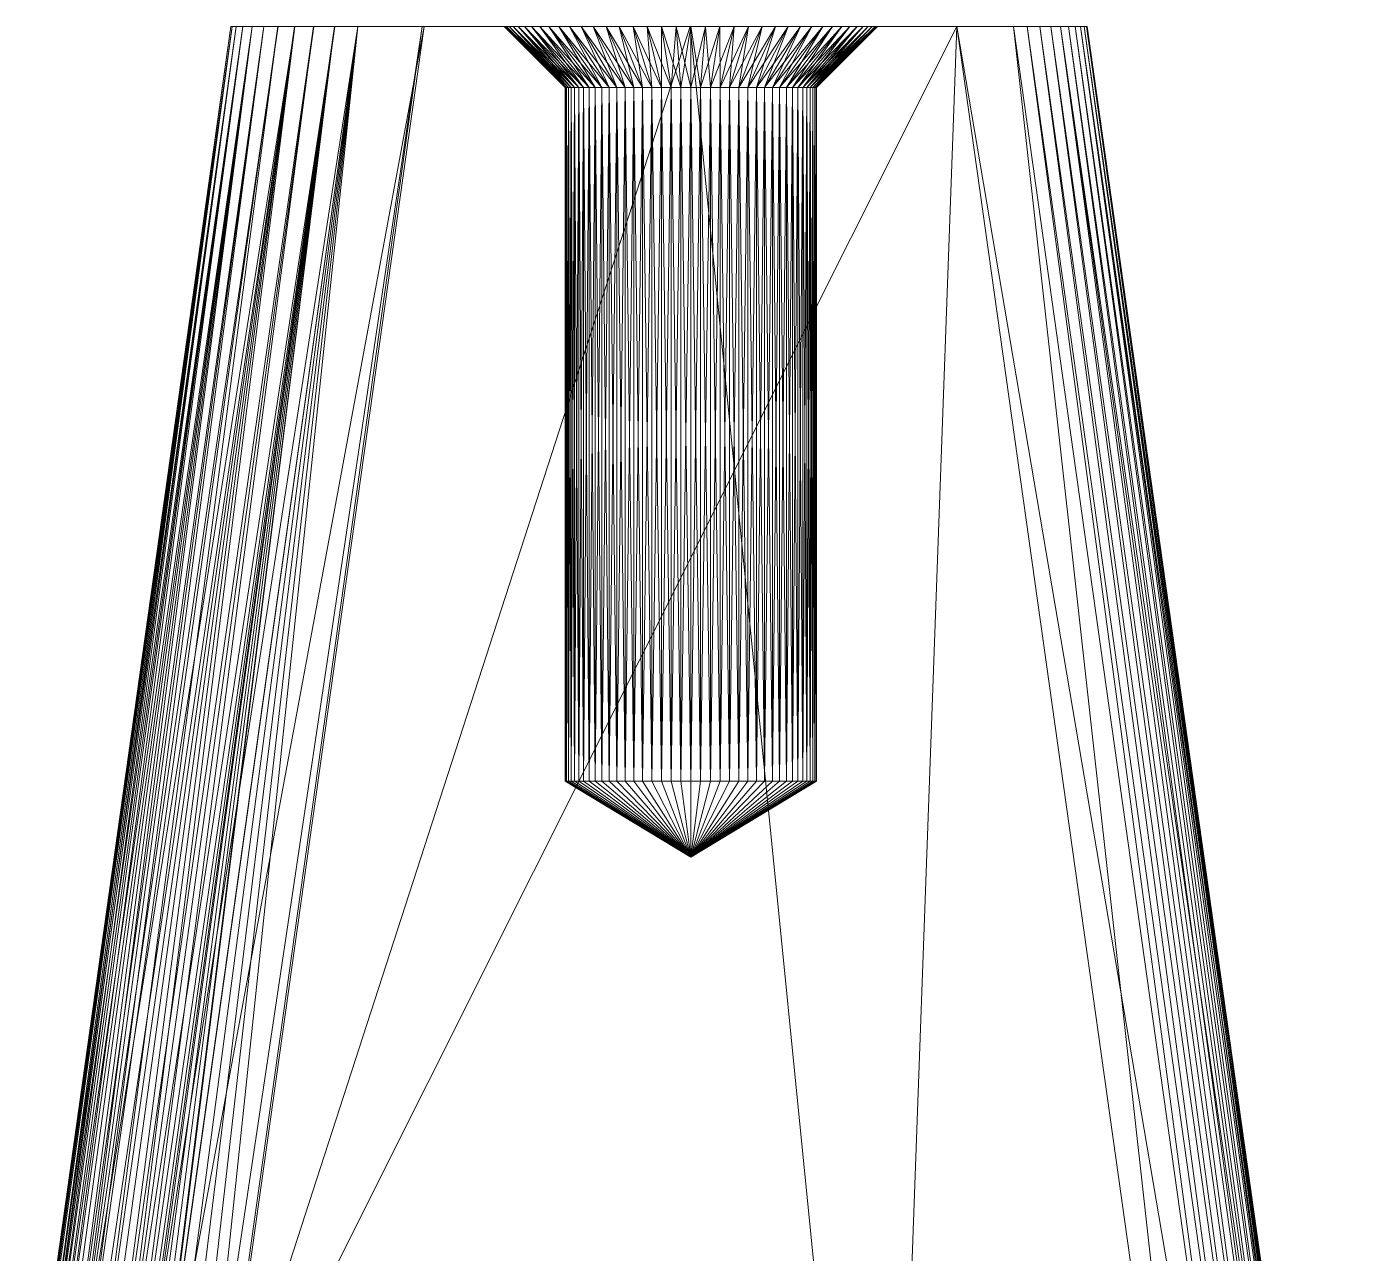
# Model space of a CAD drawing. Header units: millimetres. Extents: x -9 to 105, y -32 to 0.
# Drawn here: x 87.28 to 104.78, y -16.1 to 0 of the extents above; entities that cross this region are included whole.
import ezdxf

# ---------------------------------------------------------------- set-up
doc = ezdxf.new("R2010")
doc.units = ezdxf.units.MM
doc.layers.add('001', color=4, linetype='Continuous', lineweight=35)

msp = doc.modelspace()

# ---------------------------------------------------------------- meshes
at = {"layer": '001', "color": 17, "lineweight": 18}
mesh = msp.add_polyface(dxfattribs=at)
corners = [(89.781, -19.172, 4.5), (92.475, 0, 4.5), (89.608, -19.157, 4.43), (91.628, 0, 4.16), (89.437, -19.142, 4.361), (89.27, -19.128, 4.293), (89.105, -19.115, 4.226), (88.943, -19.101, 4.16), (87.3, -19.062, -0.579), (87.283, -19.059, -0.355), (87.294, -19.061, -0.299), (87.287, -19.06, 0.127), (87.283, -19.059, 0.357), (87.3, -19.062, 0.581), (87.31, -19.063, 0.554), (91.324, 0, 3.816), (88.937, -19.131, 4.158), (88.931, -19.161, 4.156), (88.925, -19.191, 4.154), (88.919, -19.221, 4.152), (88.913, -19.251, 4.15), (88.831, -19.248, 4.061), (88.751, -19.244, 3.971), (88.673, -19.241, 3.88), (88.597, -19.237, 3.787), (88.523, -19.234, 3.692), (91.047, 0, 3.449), (88.277, -19.199, 3.345), (90.799, 0, 3.063), (88.057, -19.168, 2.98), (90.581, 0, 2.66), (87.863, -19.141, 2.602), (87.696, -19.117, 2.21), (90.395, 0, 2.242), (90.241, 0, 1.81), (87.556, -19.098, 1.807), (90.121, 0, 1.369), (87.445, -19.082, 1.395), (90.034, 0, 0.92), (87.363, -19.071, 0.977), (89.982, 0, 0.465), (89.965, 0, 0.008), (87.33, -19.066, -0.724), (89.982, 0, -0.449), (87.397, -19.075, -1.146), (90.122, 0, -1.353), (87.492, -19.089, -1.561), (90.243, 0, -1.794), (87.616, -19.106, -1.969), (87.768, -19.128, -2.367), (90.802, 0, -3.047), (87.948, -19.153, -2.753), (88.154, -19.182, -3.126), (88.386, -19.214, -3.483), (91.328, 0, -3.798), (88.642, -19.25, -3.822), (91.632, 0, -4.142), (88.921, -19.29, -4.142), (92.5, 0, -4.49), (89.772, -19.409, -4.49), (92.5, 0, -4.5), (89.772, -19.409, -4.5)]
mesh.append_faces([[corners[k] for k in face] for face in [(15, 16, 7), (15, 17, 16), (15, 18, 17), (15, 19, 18), (15, 20, 19), (15, 21, 20), (15, 22, 21), (15, 23, 22), (15, 24, 23), (25, 24, 15), (26, 27, 25), (27, 28, 29), (29, 30, 31), (32, 31, 33), (34, 35, 32), (35, 36, 37), (37, 38, 39), (39, 40, 14), (14, 41, 11), (42, 10, 43), (43, 44, 42), (44, 45, 46), (46, 47, 48), (49, 48, 47), (49, 50, 51), (52, 51, 50), (50, 53, 52), (53, 54, 55), (55, 56, 57)]], dxfattribs={"color": 17})
mesh.append_faces([[corners[k] for k in face] for face in [(1, 0, 0), (1, 0, 0), (1, 0, 0), (1, 0, 0), (1, 2, 0), (3, 4, 2), (3, 5, 4), (3, 6, 5), (9, 11, 10)]], dxfattribs={"vtx0": -1, "vtx2": -1, "color": 17})
mesh.append_faces([[corners[k] for k in face] for face in [(8, 9, 10), (9, 12, 11), (12, 13, 14), (14, 11, 12)]], dxfattribs={"vtx1": -1, "vtx2": -1, "color": 17})
mesh.append_faces([[corners[k] for k in face] for face in [(0, 0, 1), (3, 7, 6), (58, 59, 57), (60, 61, 59)]], dxfattribs={"vtx2": -1, "color": 17})
mesh = msp.add_polyface(dxfattribs=at)
corners = [(94.53, -0.8, 0.749), (94.53, -9.9, 0.749), (94.476, -9.9, 0.631), (94.476, -0.8, 0.631), (94.431, -9.9, 0.51), (94.431, -0.8, 0.51), (94.396, -9.9, 0.385), (94.396, -0.8, 0.385), (94.37, -9.9, 0.258), (94.37, -0.8, 0.258), (94.355, -9.9, 0.129), (94.355, -0.8, 0.129), (94.35, -9.9), (94.35, -0.8), (94.355, -9.9, -0.129), (94.355, -0.8, -0.129), (94.37, -9.9, -0.258), (94.37, -0.8, -0.258), (94.396, -9.9, -0.385), (94.396, -0.8, -0.385), (94.431, -9.9, -0.51), (94.431, -0.8, -0.51), (94.476, -9.9, -0.631), (94.53, -9.9, -0.749), (94.476, -0.8, -0.631), (92.475, 0, 4.5), (91.628, 0, 4.16), (89.608, -19.157, 4.43), (88.943, -19.101, 4.16), (91.324, 0, 3.816), (88.523, -19.234, 3.692), (91.047, 0, 3.449), (88.277, -19.199, 3.345), (90.799, 0, 3.063), (88.057, -19.168, 2.98), (90.581, 0, 2.66), (87.696, -19.117, 2.21), (90.395, 0, 2.242), (90.241, 0, 1.81), (87.863, -19.141, 2.602), (87.556, -19.098, 1.807), (90.121, 0, 1.369), (87.445, -19.082, 1.395), (90.034, 0, 0.92), (87.363, -19.071, 0.977), (89.982, 0, 0.465), (87.31, -19.063, 0.554), (89.965, 0, 0.008), (87.287, -19.06, 0.127), (89.982, 0, -0.449), (87.294, -19.061, -0.299), (90.035, 0, -0.903), (87.397, -19.075, -1.146), (90.122, 0, -1.353), (87.492, -19.089, -1.561), (90.243, 0, -1.794), (90.397, 0, -2.225), (90.584, 0, -2.643), (87.768, -19.128, -2.367), (90.802, 0, -3.047), (91.051, 0, -3.432), (88.386, -19.214, -3.483), (91.328, 0, -3.798), (88.642, -19.25, -3.822), (91.632, 0, -4.142), (92.5, 0, -4.49), (88.921, -19.29, -4.142), (92.5, 0, -4.5), (89.772, -19.409, -4.49), (95.992, 0, 4.5), (89.781, -19.172, 4.5), (89.772, -19.409, -4.5), (99.493, 0, -4.5)]
mesh.append_faces([[corners[k] for k in face] for face in [(28, 26, 29), (30, 29, 31), (32, 31, 33), (34, 33, 35), (36, 37, 38), (39, 35, 37), (40, 38, 41), (42, 41, 43), (44, 43, 45), (46, 45, 47), (48, 47, 49), (48, 49, 50), (49, 51, 52), (52, 51, 53), (54, 53, 55), (56, 57, 58), (58, 55, 56), (58, 57, 59), (59, 60, 61), (61, 60, 62), (63, 62, 64)]], dxfattribs={"color": 17})
mesh.append_faces([[corners[k] for k in face] for face in [(65, 66, 64), (67, 68, 65)]], dxfattribs={"vtx0": -1, "color": 17})
mesh.append_faces([[corners[k] for k in face] for face in [(3, 0, 2), (2, 4, 3), (7, 5, 6), (9, 7, 8), (11, 9, 10), (13, 11, 12), (12, 14, 13), (17, 15, 16), (19, 17, 18), (22, 23, 24)]], dxfattribs={"vtx1": -1, "color": 17})
mesh.append_faces([[corners[k] for k in face] for face in [(25, 26, 27)]], dxfattribs={"vtx1": -1, "vtx2": -1, "color": 17})
mesh.append_faces([[corners[k] for k in face] for face in [(0, 1, 2), (4, 5, 3), (5, 4, 6), (7, 6, 8), (9, 8, 10), (11, 10, 12), (14, 15, 13), (15, 14, 16), (17, 16, 18), (19, 18, 20), (21, 20, 22), (69, 25, 70), (71, 67, 72)]], dxfattribs={"vtx2": -1, "color": 17})
mesh = msp.add_polyface(dxfattribs=at)
corners = [(103.965, -25.24, -3.679), (103.787, -25.265, -4.059), (100.418, 0, -3.679), (100.418, 0, 3.678), (103.787, -25.265, 4.058), (103.965, -25.24, 3.678), (103.058, -25.367, 4.499), (99.493, 0, 4.499), (98.56, -25.691, 4.5), (89.092, -21.668, 4.5), (98.59, -25.998, 4.5), (103.058, -25.367, -4.5), (98.56, -25.691, -4.5), (89.528, -20.654, -4.5), (100.237, 0, -4.059), (104.583, -25.153, -1.674), (104.651, -25.143, -1.259), (98.602, -25.994, -4.5), (104.699, -25.137, -0.841), (104.728, -25.133, -0.421), (104.738, -25.131, -0.001), (104.728, -25.133, 0.42), (104.699, -25.137, 0.84), (98.602, -25.994, 4.5), (104.651, -25.143, 1.258), (104.583, -25.153, 1.673), (104.264, -25.204, -2.885), (104.388, -25.186, -2.483), (104.393, -25.686, -2.63), (104.121, -25.224, -3.28), (103.961, -25.246, -3.669), (104.139, -25.7, -3.352), (103.81, -25.494, -4.049), (103.783, -25.271, -4.049), (104.584, -25.676, -1.889), (104.493, -25.172, -2.076), (104.579, -25.159, -1.664), (104.647, -25.15, -1.249), (104.712, -25.669, -1.135), (104.695, -25.143, -0.831), (104.724, -25.139, -0.411), (104.777, -25.665, -0.373), (104.734, -25.138, 0.009), (104.724, -25.139, 0.43), (104.777, -25.665, 0.392), (104.695, -25.143, 0.85), (104.647, -25.15, 1.268), (104.712, -25.669, 1.154), (104.579, -25.159, 1.683), (104.493, -25.172, 2.095), (104.584, -25.676, 1.908), (104.393, -25.686, 2.649), (104.388, -25.186, 2.502), (104.264, -25.204, 2.904), (104.121, -25.224, 3.299), (104.139, -25.7, 3.371), (103.961, -25.246, 3.688), (103.783, -25.271, 4.068), (103.81, -25.494, 4.068), (103.077, -25.565, -4.49), (103.054, -25.374, -4.49), (103.054, -25.374, 4.509), (98.598, -26, 4.5), (98.598, -26, -4.49)]
mesh.append_faces([[corners[k] for k in face] for face in [(26, 27, 28), (28, 29, 26), (30, 29, 31), (32, 33, 30), (34, 27, 35), (36, 37, 38), (34, 35, 36), (39, 40, 41), (38, 37, 39), (42, 43, 44), (44, 40, 42), (45, 46, 47), (47, 43, 45), (48, 49, 50), (50, 46, 48), (51, 49, 52), (53, 54, 55), (51, 52, 53), (56, 57, 58), (55, 54, 56), (59, 60, 33)]], dxfattribs={"color": 17})
mesh.append_faces([[corners[k] for k in face] for face in [(3, 4, 5)]], dxfattribs={"vtx0": -1, "color": 17})
mesh.append_faces([[corners[k] for k in face] for face in [(11, 12, 13)]], dxfattribs={"vtx0": -1, "vtx1": -1, "vtx2": -1, "color": 17})
mesh.append_faces([[corners[k] for k in face] for face in [(9, 10, 8)]], dxfattribs={"vtx0": -1, "vtx2": -1, "color": 17})
mesh.append_faces([[corners[k] for k in face] for face in [(0, 1, 2), (6, 4, 7), (1, 11, 14)]], dxfattribs={"vtx1": -1, "color": 17})
mesh.append_faces([[corners[k] for k in face] for face in [(6, 7, 8), (15, 16, 17), (16, 18, 17), (18, 19, 17), (19, 20, 17), (20, 21, 17), (21, 22, 23), (22, 24, 23), (24, 25, 23), (46, 45, 62), (45, 43, 62), (43, 42, 62), (42, 40, 62), (40, 39, 63), (39, 37, 63), (37, 36, 63)]], dxfattribs={"vtx1": -1, "vtx2": -1, "color": 17})
mesh.append_faces([[corners[k] for k in face] for face in [(11, 1, 0), (58, 57, 61), (61, 57, 56)]], dxfattribs={"vtx2": -1, "color": 17})
mesh = msp.add_polyface(dxfattribs=at)
corners = [(100.581, 0, -3.29), (104.125, -25.217, -3.29), (103.965, -25.24, -3.679), (104.268, -25.197, -2.895), (100.726, 0, -2.895), (100.853, 0, -2.493), (104.392, -25.18, -2.493), (100.96, 0, -2.086), (104.497, -25.165, -2.086), (104.583, -25.153, -1.674), (101.048, 0, -1.674), (101.117, 0, -1.259), (104.651, -25.143, -1.259), (101.166, 0, -0.841), (104.728, -25.133, -0.421), (104.699, -25.137, -0.841), (101.206, 0, -0.001), (104.728, -25.133, 0.42), (104.738, -25.131, -0.001), (101.196, 0, -0.421), (101.166, 0, 0.84), (104.651, -25.143, 1.258), (104.699, -25.137, 0.84), (101.196, 0, 0.42), (104.583, -25.153, 1.673), (101.117, 0, 1.258), (101.048, 0, 1.673), (104.497, -25.165, 2.085), (100.853, 0, 2.492), (104.392, -25.18, 2.492), (104.268, -25.197, 2.894), (100.726, 0, 2.894), (104.125, -25.217, 3.289), (103.965, -25.24, 3.678), (100.581, 0, 3.289), (98.56, -25.691, 4.5), (95.992, 0, 4.5), (89.781, -19.172, 4.5), (89.772, -19.409, -4.5), (99.493, 0, -4.5), (103.058, -25.367, -4.5), (97.645, -9.9, -0.129), (96, -10.9), (97.65, -9.9), (97.63, -9.9, -0.258), (97.604, -9.9, -0.385), (97.569, -9.9, -0.51), (97.524, -9.9, -0.631), (97.47, -9.9, -0.749), (97.407, -9.9, -0.862), (97.335, -9.9, -0.97), (97.255, -9.9, -1.072), (97.167, -9.9, -1.167), (97.072, -9.9, -1.255), (96.97, -9.9, -1.335), (96.862, -9.9, -1.407), (96.749, -9.9, -1.47)]
mesh.append_faces([[corners[k] for k in face] for face in [(44, 42, 42), (45, 42, 42), (46, 42, 42), (48, 42, 42), (49, 42, 42), (50, 42, 42), (51, 42, 42), (52, 42, 42), (53, 42, 42), (54, 42, 42), (55, 42, 42), (56, 42, 42)]], dxfattribs={"color": 17})
mesh.append_faces([[corners[k] for k in face] for face in [(6, 7, 8), (13, 14, 15), (16, 17, 18), (20, 21, 22), (26, 27, 24), (27, 28, 29), (31, 32, 30)]], dxfattribs={"vtx0": -1, "color": 17})
mesh.append_faces([[corners[k] for k in face] for face in [(38, 39, 40)]], dxfattribs={"vtx0": -1, "vtx2": -1, "color": 17})
mesh.append_faces([[corners[k] for k in face] for face in [(3, 1, 4), (9, 8, 10), (42, 42, 44), (42, 42, 45), (42, 42, 46), (42, 42, 47), (42, 42, 52), (42, 42, 53), (42, 42, 54), (42, 42, 55), (42, 42, 56)]], dxfattribs={"vtx1": -1, "color": 17})
mesh.append_faces([[corners[k] for k in face] for face in [(35, 36, 37), (42, 42, 41)]], dxfattribs={"vtx1": -1, "vtx2": -1, "color": 17})
mesh.append_faces([[corners[k] for k in face] for face in [(0, 1, 2), (5, 6, 3), (11, 12, 9), (15, 12, 11), (18, 14, 19), (22, 17, 23), (24, 21, 25), (30, 29, 28), (33, 32, 34), (41, 42, 42), (42, 42, 43), (42, 42, 48), (42, 42, 49), (42, 42, 50)]], dxfattribs={"vtx2": -1, "color": 17})
mesh = msp.add_polyface(dxfattribs=at)
corners = [(94.833, -0.8, -1.167), (94.268, 0, -1.732), (94.137, 0, -1.591), (94.745, -0.8, -1.072), (94.018, 0, -1.44), (94.665, -0.8, -0.97), (93.911, 0, -1.28), (94.593, -0.8, -0.862), (93.817, 0, -1.112), (94.53, -0.8, -0.749), (93.736, 0, -0.938), (94.476, -0.8, -0.631), (93.67, 0, -0.757), (94.431, -0.8, -0.51), (93.618, 0, -0.572), (94.396, -0.8, -0.385), (93.58, 0, -0.383), (94.37, -0.8, -0.258), (93.558, 0, -0.192), (94.355, -0.8, -0.129), (93.55, 0), (94.35, -0.8), (93.558, 0, 0.192), (94.355, -0.8, 0.129), (93.58, 0, 0.383), (94.37, -0.8, 0.258), (93.618, 0, 0.572), (94.396, -0.8, 0.385), (93.67, 0, 0.757), (94.431, -0.8, 0.51), (93.736, 0, 0.938), (94.476, -0.8, 0.631), (93.817, 0, 1.112), (94.53, -0.8, 0.749), (93.911, 0, 1.28), (94.593, -0.8, 0.862), (94.018, 0, 1.44), (94.665, -0.8, 0.97), (94.137, 0, 1.591), (94.745, -0.8, 1.072), (94.268, 0, 1.732), (94.833, -0.8, 1.167), (94.409, 0, 1.863), (94.431, -9.9, -0.51), (94.476, -9.9, -0.631), (94.53, -9.9, -0.749), (89.982, 0, -0.449), (89.965, 0, 0.008), (89.982, 0, 0.465), (90.034, 0, 0.92)]
mesh.append_faces([[corners[k] for k in face] for face in [(18, 46, 47), (48, 22, 20), (49, 24, 22)]], dxfattribs={"vtx0": -1, "vtx2": -1, "color": 17})
mesh.append_faces([[corners[k] for k in face] for face in [(5, 3, 4), (7, 5, 6), (9, 7, 8), (11, 9, 10), (10, 12, 11), (15, 13, 14), (17, 15, 16), (19, 17, 18), (21, 19, 20), (20, 22, 21), (25, 23, 24), (27, 25, 26), (29, 27, 28), (31, 29, 30), (30, 32, 31), (35, 33, 34), (37, 35, 36), (13, 15, 43), (11, 13, 44)]], dxfattribs={"vtx1": -1, "color": 17})
mesh.append_faces([[corners[k] for k in face] for face in [(20, 18, 47), (47, 48, 20)]], dxfattribs={"vtx1": -1, "vtx2": -1, "color": 17})
mesh.append_faces([[corners[k] for k in face] for face in [(0, 1, 2), (3, 2, 4), (5, 4, 6), (7, 6, 8), (9, 8, 10), (12, 13, 11), (13, 12, 14), (15, 14, 16), (17, 16, 18), (19, 18, 20), (22, 23, 21), (23, 22, 24), (25, 24, 26), (27, 26, 28), (29, 28, 30), (32, 33, 31), (33, 32, 34), (35, 34, 36), (37, 36, 38), (39, 38, 40), (41, 40, 42), (45, 9, 11)]], dxfattribs={"vtx2": -1, "color": 17})
mesh = msp.add_polyface(dxfattribs=at)
corners = [(89.982, 0, 0.465), (90.034, 0, 0.92), (93.558, 0, 0.192), (90.121, 0, 1.369), (93.618, 0, 0.572), (93.58, 0, 0.383), (90.241, 0, 1.81), (93.67, 0, 0.757), (90.395, 0, 2.242), (93.736, 0, 0.938), (90.581, 0, 2.66), (93.817, 0, 1.112), (90.799, 0, 3.063), (93.911, 0, 1.28), (91.047, 0, 3.449), (94.018, 0, 1.44), (91.324, 0, 3.816), (94.409, 0, 1.863), (92.475, 0, 4.5), (95.992, 0, 4.5), (94.268, 0, 1.732), (91.628, 0, 4.16), (94.137, 0, 1.591), (91.328, 0, -3.798), (94.137, 0, -1.591), (94.268, 0, -1.732), (91.632, 0, -4.142), (92.5, 0, -4.49), (94.409, 0, -1.863), (94.56, 0, -1.982), (94.72, 0, -2.089), (94.888, 0, -2.183), (95.062, 0, -2.264), (95.243, 0, -2.33), (95.428, 0, -2.382), (95.617, 0, -2.42), (91.051, 0, -3.432), (94.018, 0, -1.44), (90.802, 0, -3.047), (93.911, 0, -1.28), (90.584, 0, -2.643), (93.817, 0, -1.112), (90.397, 0, -2.225), (93.736, 0, -0.938), (90.243, 0, -1.794), (93.67, 0, -0.757), (90.122, 0, -1.353), (93.618, 0, -0.572), (90.035, 0, -0.903), (93.58, 0, -0.383), (89.982, 0, -0.449), (93.558, 0, -0.192)]
mesh.append_faces([[corners[k] for k in face] for face in [(17, 18, 19), (22, 16, 18)]], dxfattribs={"vtx0": -1, "vtx1": -1, "vtx2": -1, "color": 17})
mesh.append_faces([[corners[k] for k in face] for face in [(3, 4, 5), (6, 7, 4), (8, 9, 7), (10, 11, 9), (12, 13, 11), (14, 15, 13), (23, 24, 25), (36, 37, 24), (38, 39, 37), (40, 41, 39), (42, 43, 41), (44, 45, 43), (46, 47, 45), (48, 49, 47), (50, 51, 49)]], dxfattribs={"vtx0": -1, "vtx2": -1, "color": 17})
mesh.append_faces([[corners[k] for k in face] for face in [(0, 1, 2), (1, 3, 5), (3, 6, 4), (6, 8, 7), (8, 10, 9), (10, 12, 11), (12, 14, 13), (14, 16, 15), (17, 20, 18), (20, 22, 18), (22, 15, 16), (26, 23, 25), (27, 26, 25), (25, 28, 27), (28, 29, 27), (29, 30, 27), (30, 31, 27), (31, 32, 27), (32, 33, 27), (33, 34, 27), (34, 35, 27), (23, 36, 24), (36, 38, 37), (38, 40, 39), (40, 42, 41), (42, 44, 43), (44, 46, 45), (46, 48, 47), (48, 50, 49)]], dxfattribs={"vtx1": -1, "vtx2": -1, "color": 17})
mesh.append_faces([[corners[k] for k in face] for face in [(16, 21, 18)]], dxfattribs={"vtx2": -1, "color": 17})
mesh = msp.add_polyface(dxfattribs=at)
corners = [(95.742, -0.8, -1.63), (95.617, 0, -2.42), (95.428, 0, -2.382), (95.615, -0.8, -1.604), (95.243, 0, -2.33), (95.49, -0.8, -1.569), (95.062, 0, -2.264), (95.369, -0.8, -1.524), (94.888, 0, -2.183), (95.251, -0.8, -1.47), (94.72, 0, -2.089), (95.138, -0.8, -1.407), (94.56, 0, -1.982), (95.03, -0.8, -1.335), (94.409, 0, -1.863), (94.928, -0.8, -1.255), (94.268, 0, -1.732), (94.833, -0.8, -1.167), (94.745, -0.8, -1.072), (94.137, 0, -1.591), (94.745, -0.8, 1.072), (94.665, -0.8, 0.97), (94.137, 0, 1.591), (94.833, -0.8, 1.167), (94.268, 0, 1.732), (94.928, -0.8, 1.255), (94.409, 0, 1.863), (94.56, 0, 1.982), (95.03, -0.8, 1.335), (94.72, 0, 2.089), (95.138, -0.8, 1.407), (94.888, 0, 2.183), (95.251, -0.8, 1.47), (95.062, 0, 2.264), (95.369, -0.8, 1.524), (95.243, 0, 2.33), (95.49, -0.8, 1.569), (95.428, 0, 2.382), (95.615, -0.8, 1.604), (95.617, 0, 2.42), (95.742, -0.8, 1.63), (95.808, 0, 2.442), (99.493, 0, -4.5), (92.5, 0, -4.5), (92.5, 0, -4.49), (92.475, 0, 4.5), (95.992, 0, 4.5), (95.808, 0, -2.442), (96, 0, -2.45)]
mesh.append_faces([[corners[k] for k in face] for face in [(3, 0, 2), (5, 3, 4), (7, 5, 6), (6, 8, 7), (11, 9, 10), (13, 11, 12), (15, 13, 14), (17, 15, 16), (18, 17, 19), (20, 21, 22), (23, 20, 24), (25, 23, 26), (28, 25, 27), (30, 28, 29), (32, 30, 31), (34, 32, 33), (33, 35, 34), (38, 36, 37), (40, 38, 39)]], dxfattribs={"vtx1": -1, "color": 17})
mesh.append_faces([[corners[k] for k in face] for face in [(39, 37, 46), (37, 35, 46), (35, 33, 46), (33, 31, 46), (31, 29, 46), (29, 27, 46), (27, 26, 46), (1, 47, 44), (47, 48, 44)]], dxfattribs={"vtx1": -1, "vtx2": -1, "color": 17})
mesh.append_faces([[corners[k] for k in face] for face in [(0, 1, 2), (3, 2, 4), (5, 4, 6), (8, 9, 7), (9, 8, 10), (11, 10, 12), (13, 12, 14), (15, 14, 16), (25, 26, 27), (28, 27, 29), (30, 29, 31), (32, 31, 33), (35, 36, 34), (36, 35, 37), (38, 37, 39), (40, 39, 41), (42, 43, 44), (45, 46, 46)]], dxfattribs={"vtx2": -1, "color": 17})
mesh = msp.add_polyface(dxfattribs=at)
corners = [(96.862, -0.8, -1.407), (97.28, 0, -2.089), (97.112, 0, -2.183), (96.749, -0.8, -1.47), (96.938, 0, -2.264), (96.631, -0.8, -1.524), (96.757, 0, -2.33), (96.51, -0.8, -1.569), (96.572, 0, -2.382), (96.385, -0.8, -1.604), (96.383, 0, -2.42), (96.258, -0.8, -1.63), (96.192, 0, -2.442), (96.129, -0.8, -1.645), (96, 0, -2.45), (96, -0.8, -1.65), (95.808, 0, -2.442), (95.871, -0.8, -1.645), (95.617, 0, -2.42), (95.742, -0.8, -1.63), (95.871, -0.8, 1.645), (95.742, -0.8, 1.63), (95.808, 0, 2.442), (96, 0, 2.45), (96, -0.8, 1.65), (96.192, 0, 2.442), (96.129, -0.8, 1.645), (96.383, 0, 2.42), (96.258, -0.8, 1.63), (96.572, 0, 2.382), (96.385, -0.8, 1.604), (96.757, 0, 2.33), (96.51, -0.8, 1.569), (96.938, 0, 2.264), (96.631, -0.8, 1.524), (97.112, 0, 2.183), (96.749, -0.8, 1.47), (97.28, 0, 2.089), (96.862, -0.8, 1.407), (97.44, 0, 1.982), (96.97, -0.8, 1.335), (97.072, -0.8, 1.255), (97.591, 0, 1.863), (95.992, 0, 4.5), (95.617, 0, 2.42), (99.493, 0, -4.5), (92.5, 0, -4.49)]
mesh.append_faces([[corners[k] for k in face] for face in [(14, 45, 46)]], dxfattribs={"vtx0": -1, "vtx1": -1, "vtx2": -1, "color": 17})
mesh.append_faces([[corners[k] for k in face] for face in [(3, 0, 2), (5, 3, 4), (4, 6, 5), (9, 7, 8), (11, 9, 10), (13, 11, 12), (15, 13, 14), (17, 15, 16), (19, 17, 18), (20, 21, 22), (24, 20, 23), (26, 24, 25), (28, 26, 27), (30, 28, 29), (32, 30, 31), (34, 32, 33), (33, 35, 34), (38, 36, 37), (40, 38, 39), (41, 40, 42)]], dxfattribs={"vtx1": -1, "color": 17})
mesh.append_faces([[corners[k] for k in face] for face in [(33, 31, 43), (31, 29, 43), (29, 27, 43), (27, 25, 43), (25, 23, 43), (23, 22, 43), (22, 44, 43), (14, 12, 45)]], dxfattribs={"vtx1": -1, "vtx2": -1, "color": 17})
mesh.append_faces([[corners[k] for k in face] for face in [(0, 1, 2), (3, 2, 4), (6, 7, 5), (7, 6, 8), (9, 8, 10), (11, 10, 12), (13, 12, 14), (15, 14, 16), (17, 16, 18), (20, 22, 23), (24, 23, 25), (26, 25, 27), (28, 27, 29), (30, 29, 31), (32, 31, 33), (35, 36, 34), (36, 35, 37), (38, 37, 39)]], dxfattribs={"vtx2": -1, "color": 17})
mesh = msp.add_polyface(dxfattribs=at)
corners = [(96.862, -0.8, 1.407), (96.862, -9.9, 1.407), (96.749, -9.9, 1.47), (96.749, -0.8, 1.47), (96.631, -9.9, 1.524), (96.51, -9.9, 1.569), (96.631, -0.8, 1.524), (96.51, -0.8, 1.569), (96.385, -9.9, 1.604), (96.385, -0.8, 1.604), (96.258, -9.9, 1.63), (96.258, -0.8, 1.63), (96.129, -9.9, 1.645), (96.129, -0.8, 1.645), (96, -9.9, 1.65), (96, -0.8, 1.65), (95.871, -9.9, 1.645), (95.871, -0.8, 1.645), (95.742, -9.9, 1.63), (95.742, -0.8, 1.63), (95.615, -9.9, 1.604), (95.615, -0.8, 1.604), (95.49, -9.9, 1.569), (95.49, -0.8, 1.569), (95.369, -9.9, 1.524), (95.251, -9.9, 1.47), (95.369, -0.8, 1.524), (95.251, -0.8, 1.47), (95.138, -9.9, 1.407), (95.138, -0.8, 1.407), (95.03, -9.9, 1.335), (95.03, -0.8, 1.335), (94.928, -9.9, 1.255), (94.928, -0.8, 1.255), (94.833, -9.9, 1.167), (94.833, -0.8, 1.167), (94.745, -9.9, 1.072), (94.745, -0.8, 1.072), (94.665, -9.9, 0.97), (94.665, -0.8, 0.97), (94.593, -9.9, 0.862), (94.593, -0.8, 0.862), (94.53, -9.9, 0.749), (94.53, -0.8, -0.749), (94.53, -9.9, -0.749), (94.593, -9.9, -0.862), (94.593, -0.8, -0.862), (94.665, -9.9, -0.97), (94.665, -0.8, -0.97), (94.745, -9.9, -1.072), (94.745, -0.8, -1.072), (94.833, -9.9, -1.167), (94.833, -0.8, -1.167), (94.928, -9.9, -1.255), (94.928, -0.8, -1.255), (95.03, -9.9, -1.335), (95.03, -0.8, -1.335), (95.138, -9.9, -1.407), (95.138, -0.8, -1.407), (95.251, -9.9, -1.47), (95.251, -0.8, -1.47), (95.369, -9.9, -1.524), (95.49, -9.9, -1.569), (95.369, -0.8, -1.524), (95.49, -0.8, -1.569), (95.615, -9.9, -1.604), (95.615, -0.8, -1.604), (95.742, -9.9, -1.63), (95.742, -0.8, -1.63), (95.871, -9.9, -1.645), (95.871, -0.8, -1.645), (96, -9.9, -1.65), (96, -0.8, -1.65), (96.129, -9.9, -1.645), (96.129, -0.8, -1.645), (96.258, -9.9, -1.63), (96.258, -0.8, -1.63), (96.385, -9.9, -1.604), (96.385, -0.8, -1.604), (96.51, -9.9, -1.569), (96.51, -0.8, -1.569), (96.631, -9.9, -1.524), (96.749, -9.9, -1.47), (96.631, -0.8, -1.524), (96.749, -0.8, -1.47), (96.862, -9.9, -1.407), (95.992, 0, 4.5), (98.56, -25.691, 4.5), (96.97, -9.9, 1.335), (97.072, -9.9, 1.255), (96, -10.9), (97.167, -9.9, 1.167), (97.255, -9.9, 1.072)]
mesh.append_faces([[corners[k] for k in face] for face in [(86, 87, 86)]], dxfattribs={"color": 17})
mesh.append_faces([[corners[k] for k in face] for face in [(4, 5, 6), (24, 25, 26), (61, 62, 63), (81, 82, 83)]], dxfattribs={"vtx1": -1, "color": 17})
mesh.append_faces([[corners[k] for k in face] for face in [(0, 1, 2), (3, 2, 4), (7, 5, 8), (9, 8, 10), (11, 10, 12), (13, 12, 14), (15, 14, 16), (17, 16, 18), (19, 18, 20), (21, 20, 22), (23, 22, 24), (27, 25, 28), (29, 28, 30), (31, 30, 32), (33, 32, 34), (35, 34, 36), (37, 36, 38), (39, 38, 40), (41, 40, 42), (43, 44, 45), (46, 45, 47), (48, 47, 49), (50, 49, 51), (52, 51, 53), (54, 53, 55), (56, 55, 57), (58, 57, 59), (60, 59, 61), (64, 62, 65), (66, 65, 67), (68, 67, 69), (70, 69, 71), (72, 71, 73), (74, 73, 75), (76, 75, 77), (78, 77, 79), (80, 79, 81), (84, 82, 85), (88, 89, 90), (89, 91, 90), (91, 92, 90)]], dxfattribs={"vtx2": -1, "color": 17})
mesh = msp.add_polyface(dxfattribs=at)
corners = [(97.645, -0.8, -0.129), (97.65, -0.8), (98.442, 0, -0.192), (97.63, -0.8, -0.258), (98.42, 0, -0.383), (97.604, -0.8, -0.385), (98.382, 0, -0.572), (97.569, -0.8, -0.51), (98.33, 0, -0.757), (97.524, -0.8, -0.631), (98.264, 0, -0.938), (98.183, 0, -1.112), (97.47, -0.8, -0.749), (97.407, -0.8, -0.862), (98.089, 0, -1.28), (97.335, -0.8, -0.97), (97.982, 0, -1.44), (97.255, -0.8, -1.072), (97.863, 0, -1.591), (97.167, -0.8, -1.167), (97.732, 0, -1.732), (97.072, -0.8, -1.255), (97.591, 0, -1.863), (96.97, -0.8, -1.335), (97.44, 0, -1.982), (96.862, -0.8, -1.407), (97.28, 0, -2.089), (94.593, -0.8, -0.862), (94.53, -0.8, -0.749), (94.593, -9.9, -0.862), (94.665, -0.8, -0.97), (94.665, -9.9, -0.97), (94.745, -0.8, -1.072), (94.745, -9.9, -1.072), (94.833, -0.8, -1.167), (94.833, -9.9, -1.167), (94.928, -0.8, -1.255), (94.928, -9.9, -1.255), (95.03, -0.8, -1.335), (95.03, -9.9, -1.335), (95.138, -0.8, -1.407), (95.138, -9.9, -1.407), (95.251, -0.8, -1.47), (95.251, -9.9, -1.47), (95.369, -0.8, -1.524), (95.369, -9.9, -1.524), (95.49, -9.9, -1.569), (95.49, -0.8, -1.569), (95.615, -0.8, -1.604), (95.615, -9.9, -1.604), (95.742, -0.8, -1.63), (95.742, -9.9, -1.63), (95.871, -0.8, -1.645), (95.871, -9.9, -1.645), (96, -0.8, -1.65), (96, -9.9, -1.65), (96.129, -0.8, -1.645), (96.129, -9.9, -1.645), (96.258, -0.8, -1.63), (96.258, -9.9, -1.63), (96.385, -0.8, -1.604), (96.385, -9.9, -1.604), (96.51, -0.8, -1.569), (96.51, -9.9, -1.569), (96.631, -0.8, -1.524), (96.631, -9.9, -1.524), (96.749, -9.9, -1.47), (96.749, -0.8, -1.47), (96.862, -9.9, -1.407), (96.97, -9.9, -1.335), (97.072, -9.9, -1.255), (97.167, -9.9, -1.167), (97.255, -9.9, -1.072), (97.335, -9.9, -0.97), (97.407, -9.9, -0.862), (97.47, -9.9, -0.749), (97.524, -9.9, -0.631), (97.569, -9.9, -0.51), (97.604, -9.9, -0.385), (97.63, -9.9, -0.258), (97.645, -9.9, -0.129), (97.65, -9.9)]
mesh.append_faces([[corners[k] for k in face] for face in [(0, 1, 2), (3, 0, 4), (5, 3, 6), (7, 5, 8), (9, 7, 10), (13, 12, 14), (15, 13, 16), (17, 15, 18), (19, 17, 20), (21, 19, 22), (23, 21, 24), (25, 23, 26), (27, 28, 29), (30, 27, 31), (32, 30, 33), (34, 32, 35), (36, 34, 37), (38, 36, 39), (40, 38, 41), (42, 40, 43), (44, 42, 45), (48, 47, 49), (50, 48, 51), (52, 50, 53), (54, 52, 55), (56, 54, 57), (58, 56, 59), (60, 58, 61), (62, 60, 63), (64, 62, 65), (25, 67, 68), (23, 25, 69), (21, 23, 70), (19, 21, 71), (17, 19, 72), (15, 17, 73), (13, 15, 74), (12, 13, 75), (9, 12, 76), (5, 7, 78), (3, 5, 79), (0, 3, 80), (1, 0, 81)]], dxfattribs={"vtx1": -1, "color": 17})
mesh.append_faces([[corners[k] for k in face] for face in [(11, 12, 9), (46, 47, 44), (66, 67, 64), (77, 7, 9)]], dxfattribs={"vtx2": -1, "color": 17})
mesh = msp.add_polyface(dxfattribs=at)
corners = [(97.65, -0.8), (97.65, -9.9), (97.645, -9.9, 0.129), (97.645, -0.8, 0.129), (97.63, -9.9, 0.258), (97.63, -0.8, 0.258), (97.604, -9.9, 0.385), (97.604, -0.8, 0.385), (97.569, -9.9, 0.51), (97.569, -0.8, 0.51), (97.524, -9.9, 0.631), (97.47, -9.9, 0.749), (97.524, -0.8, 0.631), (97.47, -0.8, 0.749), (97.407, -9.9, 0.862), (97.407, -0.8, 0.862), (97.335, -9.9, 0.97), (97.335, -0.8, 0.97), (97.255, -9.9, 1.072), (97.255, -0.8, 1.072), (97.167, -9.9, 1.167), (97.167, -0.8, 1.167), (97.072, -9.9, 1.255), (97.072, -0.8, 1.255), (96.97, -9.9, 1.335), (96.97, -0.8, 1.335), (96.862, -9.9, 1.407), (96.862, -0.8, -1.407), (96.862, -9.9, -1.407), (96.97, -9.9, -1.335), (103.965, -25.24, -3.679), (100.418, 0, -3.679), (100.581, 0, -3.29), (103.787, -25.265, -4.059), (100.237, 0, -4.059), (104.268, -25.197, -2.895), (100.726, 0, -2.895), (100.853, 0, -2.493), (104.125, -25.217, -3.29), (104.392, -25.18, -2.493), (100.96, 0, -2.086), (104.583, -25.153, -1.674), (101.048, 0, -1.674), (101.117, 0, -1.259), (104.497, -25.165, -2.086), (101.166, 0, -0.841), (101.196, 0, -0.421), (104.728, -25.133, -0.421), (104.699, -25.137, -0.841), (101.206, 0, -0.001), (101.196, 0, 0.42), (104.728, -25.133, 0.42), (104.738, -25.131, -0.001), (101.166, 0, 0.84), (101.117, 0, 1.258), (104.651, -25.143, 1.258), (104.699, -25.137, 0.84), (101.048, 0, 1.673), (100.96, 0, 2.085), (104.497, -25.165, 2.085), (104.583, -25.153, 1.673), (100.853, 0, 2.492), (100.726, 0, 2.894), (100.581, 0, 3.289), (104.125, -25.217, 3.289), (104.268, -25.197, 2.894), (100.418, 0, 3.678), (100.237, 0, 4.058), (103.787, -25.265, 4.058), (103.965, -25.24, 3.678), (99.493, 0, 4.499), (95.992, 0, 4.5), (98.56, -25.691, 4.5), (103.058, -25.367, -4.5), (99.493, 0, -4.5), (96, -10.9)]
mesh.append_faces([[corners[k] for k in face] for face in [(10, 8, 75)]], dxfattribs={"color": 17})
mesh.append_faces([[corners[k] for k in face] for face in [(48, 43, 45), (52, 46, 49), (56, 50, 53), (60, 54, 57), (65, 61, 62), (69, 63, 66)]], dxfattribs={"vtx0": -1, "color": 17})
mesh.append_faces([[corners[k] for k in face] for face in [(10, 11, 12)]], dxfattribs={"vtx1": -1, "color": 17})
mesh.append_faces([[corners[k] for k in face] for face in [(0, 1, 2), (3, 2, 4), (5, 4, 6), (7, 6, 8), (9, 8, 10), (13, 11, 14), (15, 14, 16), (17, 16, 18), (19, 18, 20), (21, 20, 22), (23, 22, 24), (25, 24, 26), (27, 28, 29), (30, 31, 32), (33, 34, 31), (35, 36, 37), (38, 32, 36), (39, 37, 40), (41, 42, 43), (44, 40, 42), (45, 46, 47), (49, 50, 51), (53, 54, 55), (57, 58, 59), (59, 58, 61), (62, 63, 64), (66, 67, 68), (68, 67, 70), (70, 71, 72), (73, 74, 34), (75, 18, 16), (75, 16, 14), (75, 14, 11), (75, 11, 10), (8, 6, 75), (6, 4, 75), (4, 2, 75), (75, 2, 1)]], dxfattribs={"vtx2": -1, "color": 17})
mesh = msp.add_polyface(dxfattribs=at)
corners = [(97.65, -0.8), (98.45, 0), (98.442, 0, -0.192), (97.645, -0.8, -0.129), (98.42, 0, -0.383), (97.63, -0.8, -0.258), (98.382, 0, -0.572), (97.604, -0.8, -0.385), (98.33, 0, -0.757), (97.569, -0.8, -0.51), (98.264, 0, -0.938), (98.183, 0, -1.112), (97.524, -0.8, -0.631), (97.47, -0.8, -0.749), (98.089, 0, -1.28), (97.407, -0.8, -0.862), (97.982, 0, -1.44), (97.335, -0.8, -0.97), (97.863, 0, -1.591), (97.255, -0.8, -1.072), (97.732, 0, -1.732), (97.167, -0.8, -1.167), (97.591, 0, -1.863), (97.072, -0.8, -1.255), (97.44, 0, -1.982), (96.97, -0.8, -1.335), (97.28, 0, -2.089), (96.97, -0.8, 1.335), (97.44, 0, 1.982), (97.591, 0, 1.863), (97.072, -0.8, 1.255), (97.732, 0, 1.732), (97.167, -0.8, 1.167), (97.863, 0, 1.591), (97.255, -0.8, 1.072), (97.982, 0, 1.44), (97.335, -0.8, 0.97), (98.089, 0, 1.28), (97.407, -0.8, 0.862), (98.183, 0, 1.112), (97.47, -0.8, 0.749), (98.264, 0, 0.938), (97.524, -0.8, 0.631), (98.33, 0, 0.757), (97.569, -0.8, 0.51), (98.382, 0, 0.572), (97.604, -0.8, 0.385), (98.42, 0, 0.383), (97.63, -0.8, 0.258), (98.442, 0, 0.192), (97.645, -0.8, 0.129), (100.418, 0, 3.678), (97.112, 0, 2.183), (96.938, 0, 2.264), (95.992, 0, 4.5), (99.493, 0, 4.499), (97.28, 0, 2.089), (100.418, 0, -3.679), (96.192, 0, -2.442), (96.383, 0, -2.42), (99.493, 0, -4.5), (96.572, 0, -2.382), (96.757, 0, -2.33), (96.938, 0, -2.264), (97.112, 0, -2.183)]
mesh.append_faces([[corners[k] for k in face] for face in [(51, 52, 53), (57, 26, 24)]], dxfattribs={"vtx0": -1, "vtx2": -1, "color": 17})
mesh.append_faces([[corners[k] for k in face] for face in [(10, 11, 12), (32, 30, 31), (34, 32, 33), (36, 34, 35), (38, 36, 37), (40, 38, 39), (42, 40, 41), (41, 43, 42), (46, 44, 45), (48, 46, 47), (50, 48, 49), (0, 50, 1)]], dxfattribs={"vtx1": -1, "color": 17})
mesh.append_faces([[corners[k] for k in face] for face in [(54, 55, 53), (56, 52, 51), (58, 59, 60), (59, 61, 60), (61, 62, 60), (62, 63, 60), (63, 64, 60), (64, 26, 60)]], dxfattribs={"vtx1": -1, "vtx2": -1, "color": 17})
mesh.append_faces([[corners[k] for k in face] for face in [(0, 1, 2), (3, 2, 4), (5, 4, 6), (7, 6, 8), (9, 8, 10), (13, 11, 14), (15, 14, 16), (17, 16, 18), (19, 18, 20), (21, 20, 22), (23, 22, 24), (25, 24, 26), (27, 28, 29), (30, 29, 31), (32, 31, 33), (34, 33, 35), (36, 35, 37), (38, 37, 39), (40, 39, 41), (43, 44, 42), (44, 43, 45), (46, 45, 47), (48, 47, 49), (50, 49, 1)]], dxfattribs={"vtx2": -1, "color": 17})
mesh = msp.add_polyface(dxfattribs=at)
corners = [(100.237, 0, 4.058), (100.418, 0, 3.678), (96.938, 0, 2.264), (99.493, 0, 4.499), (100.581, 0, 3.289), (97.44, 0, 1.982), (97.28, 0, 2.089), (100.726, 0, 2.894), (97.591, 0, 1.863), (100.853, 0, 2.492), (97.863, 0, 1.591), (97.732, 0, 1.732), (100.96, 0, 2.085), (97.982, 0, 1.44), (101.048, 0, 1.673), (98.183, 0, 1.112), (98.089, 0, 1.28), (101.117, 0, 1.258), (98.33, 0, 0.757), (98.264, 0, 0.938), (101.166, 0, 0.84), (98.382, 0, 0.572), (101.196, 0, 0.42), (98.442, 0, 0.192), (98.42, 0, 0.383), (101.206, 0, -0.001), (98.45, 0), (101.196, 0, -0.421), (98.442, 0, -0.192), (101.166, 0, -0.841), (98.42, 0, -0.383), (101.117, 0, -1.259), (98.33, 0, -0.757), (98.382, 0, -0.572), (101.048, 0, -1.674), (98.264, 0, -0.938), (100.96, 0, -2.086), (98.089, 0, -1.28), (98.183, 0, -1.112), (100.853, 0, -2.493), (97.982, 0, -1.44), (100.726, 0, -2.895), (97.732, 0, -1.732), (97.863, 0, -1.591), (100.581, 0, -3.29), (97.591, 0, -1.863), (100.418, 0, -3.679), (97.44, 0, -1.982), (100.237, 0, -4.059), (99.493, 0, -4.5), (97.28, 0, -2.089)]
mesh.append_faces([[corners[k] for k in face] for face in [(50, 46, 49)]], dxfattribs={"vtx0": -1, "vtx1": -1, "vtx2": -1, "color": 17})
mesh.append_faces([[corners[k] for k in face] for face in [(4, 5, 6), (7, 8, 5), (9, 10, 11), (12, 13, 10), (14, 15, 16), (17, 18, 19), (20, 21, 18), (22, 23, 24), (25, 26, 23), (27, 28, 26), (29, 30, 28), (31, 32, 33), (34, 35, 32), (36, 37, 38), (35, 34, 36), (39, 40, 37), (41, 42, 43), (40, 39, 41), (44, 45, 42), (45, 44, 46)]], dxfattribs={"vtx0": -1, "vtx2": -1, "color": 17})
mesh.append_faces([[corners[k] for k in face] for face in [(0, 1, 2), (3, 0, 2), (1, 4, 6), (4, 7, 5), (7, 9, 11), (11, 8, 7), (9, 12, 10), (12, 14, 16), (16, 13, 12), (14, 17, 19), (19, 15, 14), (17, 20, 18), (20, 22, 24), (24, 21, 20), (22, 25, 23), (25, 27, 26), (27, 29, 28), (29, 31, 33), (33, 30, 29), (31, 34, 32), (38, 35, 36), (36, 39, 37), (43, 40, 41), (41, 44, 42), (47, 45, 46)]], dxfattribs={"vtx1": -1, "vtx2": -1, "color": 17})
mesh.append_faces([[corners[k] for k in face] for face in [(46, 48, 49)]], dxfattribs={"vtx2": -1, "color": 17})
mesh = msp.add_polyface(dxfattribs=at)
corners = [(97.645, -0.8, 0.129), (97.65, -0.8), (97.645, -9.9, 0.129), (97.63, -0.8, 0.258), (97.63, -9.9, 0.258), (97.604, -0.8, 0.385), (97.604, -9.9, 0.385), (97.569, -0.8, 0.51), (97.569, -9.9, 0.51), (97.524, -0.8, 0.631), (97.524, -9.9, 0.631), (97.47, -9.9, 0.749), (97.47, -0.8, 0.749), (97.407, -0.8, 0.862), (97.407, -9.9, 0.862), (97.335, -0.8, 0.97), (97.335, -9.9, 0.97), (97.255, -0.8, 1.072), (97.255, -9.9, 1.072), (97.167, -0.8, 1.167), (97.167, -9.9, 1.167), (97.072, -0.8, 1.255), (97.072, -9.9, 1.255), (96.97, -0.8, 1.335), (96.97, -9.9, 1.335), (96.862, -0.8, 1.407), (96.862, -9.9, 1.407), (96.749, -0.8, 1.47), (96.749, -9.9, 1.47), (96.631, -0.8, 1.524), (96.631, -9.9, 1.524), (96.51, -9.9, 1.569), (96.51, -0.8, 1.569), (96.385, -0.8, 1.604), (96.385, -9.9, 1.604), (96.258, -0.8, 1.63), (96.258, -9.9, 1.63), (96.129, -0.8, 1.645), (96.129, -9.9, 1.645), (96, -0.8, 1.65), (96, -9.9, 1.65), (95.871, -0.8, 1.645), (95.871, -9.9, 1.645), (95.742, -0.8, 1.63), (95.742, -9.9, 1.63), (95.615, -0.8, 1.604), (95.615, -9.9, 1.604), (95.49, -0.8, 1.569), (95.49, -9.9, 1.569), (95.369, -0.8, 1.524), (95.369, -9.9, 1.524), (95.251, -9.9, 1.47), (95.251, -0.8, 1.47), (95.138, -0.8, 1.407), (95.138, -9.9, 1.407), (95.03, -0.8, 1.335), (95.03, -9.9, 1.335), (94.928, -0.8, 1.255), (94.928, -9.9, 1.255), (94.833, -0.8, 1.167), (94.833, -9.9, 1.167), (94.745, -0.8, 1.072), (94.745, -9.9, 1.072), (94.665, -0.8, 0.97), (94.665, -9.9, 0.97), (94.593, -0.8, 0.862), (94.593, -9.9, 0.862), (94.53, -0.8, 0.749), (94.53, -9.9, 0.749), (96.97, -0.8, -1.335), (96.97, -9.9, -1.335), (97.072, -9.9, -1.255), (97.072, -0.8, -1.255), (97.167, -9.9, -1.167), (97.167, -0.8, -1.167), (97.255, -9.9, -1.072), (97.255, -0.8, -1.072), (97.335, -9.9, -0.97), (97.335, -0.8, -0.97), (97.407, -9.9, -0.862), (97.407, -0.8, -0.862), (97.47, -9.9, -0.749), (97.47, -0.8, -0.749), (97.524, -9.9, -0.631), (97.569, -9.9, -0.51), (97.524, -0.8, -0.631), (97.569, -0.8, -0.51), (97.604, -9.9, -0.385), (97.604, -0.8, -0.385), (97.63, -9.9, -0.258), (97.63, -0.8, -0.258), (97.645, -9.9, -0.129), (97.645, -0.8, -0.129), (97.65, -9.9)]
mesh.append_faces([[corners[k] for k in face] for face in [(0, 1, 2), (3, 0, 4), (5, 3, 6), (7, 5, 8), (9, 7, 10), (13, 12, 14), (15, 13, 16), (17, 15, 18), (19, 17, 20), (21, 19, 22), (23, 21, 24), (25, 23, 26), (27, 25, 28), (29, 27, 30), (33, 32, 34), (35, 33, 36), (37, 35, 38), (39, 37, 40), (41, 39, 42), (43, 41, 44), (45, 43, 46), (47, 45, 48), (49, 47, 50), (53, 52, 54), (55, 53, 56), (57, 55, 58), (59, 57, 60), (61, 59, 62), (63, 61, 64), (65, 63, 66), (67, 65, 68), (83, 84, 85)]], dxfattribs={"vtx1": -1, "color": 17})
mesh.append_faces([[corners[k] for k in face] for face in [(11, 12, 9), (31, 32, 29), (51, 52, 49), (69, 70, 71), (72, 71, 73), (74, 73, 75), (76, 75, 77), (78, 77, 79), (80, 79, 81), (82, 81, 83), (86, 84, 87), (88, 87, 89), (90, 89, 91), (92, 91, 93)]], dxfattribs={"vtx2": -1, "color": 17})
mesh = msp.add_polyface(dxfattribs=at)
corners = [(95.251, -9.9, -1.47), (95.138, -9.9, -1.407), (96, -10.9), (95.03, -9.9, -1.335), (94.928, -9.9, -1.255), (94.833, -9.9, -1.167), (94.745, -9.9, -1.072), (94.665, -9.9, -0.97), (94.593, -9.9, -0.862), (94.53, -9.9, -0.749), (94.476, -9.9, -0.631), (94.431, -9.9, -0.51), (94.396, -9.9, -0.385), (94.37, -9.9, -0.258), (94.355, -9.9, -0.129), (94.35, -9.9), (94.355, -9.9, 0.129), (94.37, -9.9, 0.258), (94.396, -9.9, 0.385), (94.431, -9.9, 0.51), (94.476, -9.9, 0.631), (94.53, -9.9, 0.749), (94.593, -9.9, 0.862), (94.665, -9.9, 0.97), (94.745, -9.9, 1.072), (94.833, -9.9, 1.167), (94.928, -9.9, 1.255), (95.03, -9.9, 1.335), (95.138, -9.9, 1.407), (95.251, -9.9, 1.47)]
mesh.append_faces([[corners[k] for k in face] for face in [(11, 2, 2), (10, 11, 2), (12, 2, 2), (13, 2, 2), (14, 2, 2), (15, 2, 2), (17, 2, 2), (18, 2, 2), (19, 2, 2), (20, 21, 2)]], dxfattribs={"color": 17})
mesh.append_faces([[corners[k] for k in face] for face in [(2, 2, 10), (2, 2, 14), (2, 2, 15), (2, 2, 16), (2, 2, 18), (2, 2, 19), (2, 2, 20)]], dxfattribs={"vtx1": -1, "color": 17})
mesh.append_faces([[corners[k] for k in face] for face in [(0, 1, 2), (1, 3, 2), (2, 3, 4), (2, 4, 5), (2, 5, 6), (2, 6, 7), (2, 7, 8), (2, 8, 9), (2, 9, 10), (11, 12, 2), (2, 2, 11), (12, 13, 2), (2, 2, 12), (2, 13, 14), (2, 14, 15), (2, 15, 16), (16, 17, 2), (2, 2, 16), (2, 17, 18), (2, 18, 19), (2, 19, 20), (21, 22, 2), (22, 23, 2), (23, 24, 2), (24, 25, 2), (25, 26, 2), (26, 27, 2), (2, 27, 28), (2, 28, 29)]], dxfattribs={"vtx2": -1, "color": 17})
mesh = msp.add_polyface(dxfattribs=at)
corners = [(96, -10.9), (95.742, -9.9, -1.63), (95.615, -9.9, -1.604), (95.49, -9.9, -1.569), (95.369, -9.9, -1.524), (95.251, -9.9, -1.47), (95.138, -9.9, -1.407), (95.03, -9.9, -1.335), (94.928, -9.9, -1.255), (94.833, -9.9, -1.167), (94.745, -9.9, -1.072), (94.665, -9.9, -0.97), (94.593, -9.9, -0.862), (94.53, -9.9, -0.749), (94.53, -9.9, 0.749), (94.593, -9.9, 0.862), (94.665, -9.9, 0.97), (94.745, -9.9, 1.072), (94.833, -9.9, 1.167), (94.928, -9.9, 1.255), (95.03, -9.9, 1.335), (95.138, -9.9, 1.407), (95.251, -9.9, 1.47), (95.369, -9.9, 1.524), (95.49, -9.9, 1.569), (95.615, -9.9, 1.604), (95.742, -9.9, 1.63)]
mesh.append_faces([[corners[k] for k in face] for face in [(3, 0, 0), (5, 0, 0), (4, 5, 0), (6, 0, 0), (7, 0, 0), (8, 0, 0), (9, 0, 0), (10, 0, 0), (11, 0, 0), (12, 0, 0), (13, 0, 0), (14, 0, 0), (15, 0, 0), (16, 0, 0), (17, 0, 0), (18, 0, 0), (19, 0, 0), (20, 0, 0), (21, 0, 0), (22, 0, 0), (23, 24, 0)]], dxfattribs={"color": 17})
mesh.append_faces([[corners[k] for k in face] for face in [(0, 0, 3), (0, 0, 4), (0, 0, 8), (0, 0, 9), (0, 0, 10), (0, 0, 11), (0, 0, 12), (0, 0, 13), (0, 0, 21), (0, 0, 22), (0, 0, 23)]], dxfattribs={"vtx1": -1, "color": 17})
mesh.append_faces([[corners[k] for k in face] for face in [(0, 1, 2), (0, 2, 3), (0, 3, 4), (0, 0, 5), (0, 0, 6), (0, 0, 14), (0, 0, 15), (0, 0, 16), (0, 0, 17), (0, 0, 18), (0, 0, 19), (0, 22, 23), (24, 25, 0), (25, 26, 0)]], dxfattribs={"vtx2": -1, "color": 17})
mesh = msp.add_polyface(dxfattribs=at)
corners = [(96, -10.9), (96.631, -9.9, -1.524), (96.51, -9.9, -1.569), (96.385, -9.9, -1.604), (96.258, -9.9, -1.63), (96.129, -9.9, -1.645), (96, -9.9, -1.65), (95.871, -9.9, -1.645), (95.742, -9.9, -1.63), (95.615, -9.9, -1.604), (95.49, -9.9, 1.569), (95.615, -9.9, 1.604), (95.742, -9.9, 1.63), (95.871, -9.9, 1.645), (96, -9.9, 1.65), (96.129, -9.9, 1.645), (96.258, -9.9, 1.63), (96.385, -9.9, 1.604), (96.51, -9.9, 1.569), (96.631, -9.9, 1.524), (96.749, -9.9, 1.47)]
mesh.append_faces([[corners[k] for k in face] for face in [(2, 0, 0), (3, 0, 0), (4, 0, 0), (5, 0, 0), (6, 0, 0), (7, 0, 0), (8, 0, 0), (9, 0, 0), (10, 0, 0), (11, 0, 0), (12, 0, 0), (13, 0, 0), (14, 0, 0), (15, 0, 0), (16, 0, 0), (17, 0, 0), (18, 0, 0), (20, 0, 0)]], dxfattribs={"color": 17})
mesh.append_faces([[corners[k] for k in face] for face in [(0, 0, 1), (0, 0, 6), (0, 0, 7), (0, 0, 8), (0, 0, 9), (0, 0, 16), (0, 0, 17), (0, 0, 18), (0, 0, 19)]], dxfattribs={"vtx1": -1, "color": 17})
mesh.append_faces([[corners[k] for k in face] for face in [(0, 0, 2), (3, 4, 0), (0, 0, 3), (4, 5, 0), (0, 0, 4), (0, 5, 6), (0, 6, 7), (0, 7, 8), (0, 0, 10), (0, 0, 11), (12, 13, 0), (0, 0, 12), (13, 14, 0), (0, 0, 13), (14, 15, 0), (0, 0, 14), (0, 15, 16), (0, 16, 17), (0, 0, 20)]], dxfattribs={"vtx2": -1, "color": 17})
mesh = msp.add_polyface(dxfattribs=at)
corners = [(96, -10.9), (97.65, -9.9), (97.645, -9.9, -0.129), (97.63, -9.9, -0.258), (97.604, -9.9, -0.385), (97.569, -9.9, -0.51), (97.524, -9.9, -0.631), (97.47, -9.9, -0.749), (97.407, -9.9, -0.862), (97.335, -9.9, -0.97), (97.255, -9.9, -1.072), (97.167, -9.9, -1.167), (97.072, -9.9, -1.255), (96.97, -9.9, -1.335), (96.862, -9.9, -1.407), (96.749, -9.9, -1.47), (96.631, -9.9, -1.524), (96.51, -9.9, -1.569), (96.385, -9.9, -1.604), (96.385, -9.9, 1.604), (96.51, -9.9, 1.569), (96.631, -9.9, 1.524), (96.749, -9.9, 1.47), (96.862, -9.9, 1.407), (96.97, -9.9, 1.335), (97.072, -9.9, 1.255), (97.167, -9.9, 1.167), (97.255, -9.9, 1.072), (97.335, -9.9, 0.97), (97.407, -9.9, 0.862), (97.47, -9.9, 0.749), (97.524, -9.9, 0.631), (97.569, -9.9, 0.51), (97.604, -9.9, 0.385), (97.63, -9.9, 0.258), (97.645, -9.9, 0.129)]
mesh.append_faces([[corners[k] for k in face] for face in [(6, 7, 0), (16, 17, 0), (21, 22, 0), (23, 0, 0), (24, 0, 0), (25, 0, 0), (26, 0, 0), (27, 0, 0), (28, 0, 0), (29, 0, 0), (30, 0, 0), (32, 0, 0), (33, 0, 0), (34, 0, 0), (35, 0, 0), (1, 0, 0)]], dxfattribs={"color": 17})
mesh.append_faces([[corners[k] for k in face] for face in [(0, 1, 2)]], dxfattribs={"vtx0": -1, "vtx2": -1, "color": 17})
mesh.append_faces([[corners[k] for k in face] for face in [(0, 0, 28), (0, 0, 29), (0, 0, 30), (0, 0, 31), (0, 0, 1)]], dxfattribs={"vtx1": -1, "color": 17})
mesh.append_faces([[corners[k] for k in face] for face in [(0, 2, 3), (0, 3, 4), (0, 4, 5), (0, 5, 6), (7, 8, 0), (8, 9, 0), (9, 10, 0), (0, 10, 11), (0, 11, 12), (0, 12, 13), (0, 13, 14), (0, 14, 15), (0, 15, 16), (17, 18, 0), (0, 19, 20), (0, 20, 21), (22, 23, 0), (23, 24, 0), (0, 0, 23), (0, 0, 24), (0, 0, 25), (0, 0, 26), (0, 0, 32), (0, 0, 33), (0, 0, 34)]], dxfattribs={"vtx2": -1, "color": 17})

doc.saveas('drawing.dxf')
